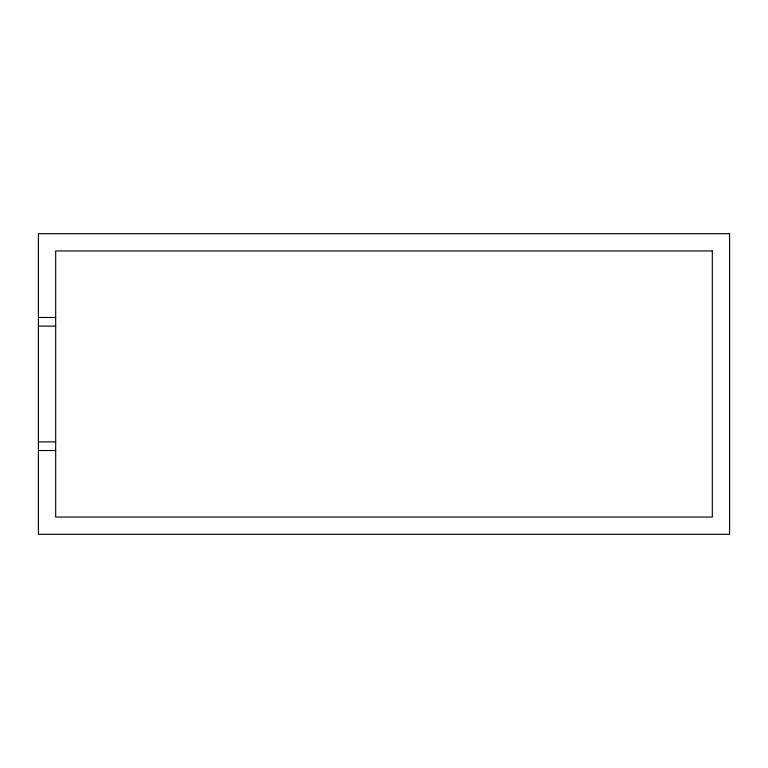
<?xml version="1.0" encoding="UTF-8"?>
<svg xmlns="http://www.w3.org/2000/svg" width="768" height="768" viewBox="0 0 768 768"><rect width="100%" height="100%" fill="white"/><g stroke="black" fill="none" stroke-linecap="round" stroke-linejoin="round"><path stroke-width="1.15" d="M38.4 317.472L55.68 317.472M38.4 326.112L55.68 326.112M38.4 441.888L55.68 441.888M38.4 450.528L55.68 450.528M729.6 233.664L38.4 233.664L38.4 534.336L729.6 534.336L729.6 233.664M712.32 250.944L55.68 250.944L55.68 517.056L712.32 517.056L712.32 250.944"/></g></svg>
